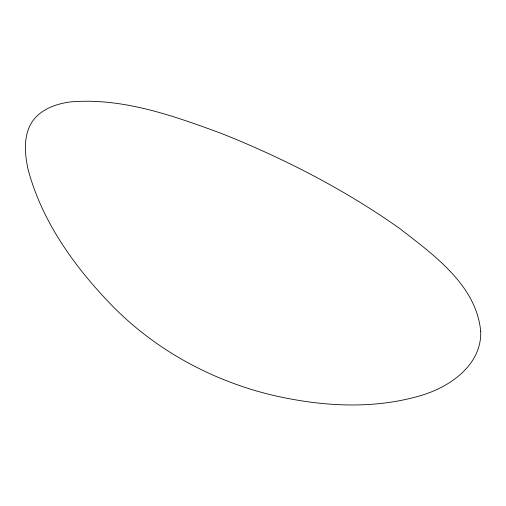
<?xml version="1.0" encoding="UTF-8"?>
<svg xmlns="http://www.w3.org/2000/svg" width="506" height="506" viewBox="0 0 506 506"><rect width="100%" height="100%" fill="white"/><g stroke="black" fill="none" stroke-linecap="round" stroke-linejoin="round"><path stroke-width="0.76" d="M480.7 331.158C482.003 365.243 449.303 387.451 419.942 395.812C371.455 409.923 319.476 406.261 270.855 394.788C211.944 380.404 156.746 350.513 113.875 307.446C75.925 268.743 42.453 222.937 28.216 169.953C24.718 154.185 23.029 136.323 31.986 121.978C40.537 109.296 55.875 103.856 70.435 101.921C122.42 97.487 173.046 115.659 221.071 133.318C283.955 158.353 344.656 189.535 399.955 228.693C433.674 254.961 476.152 284.922 480.7 331.158"/></g></svg>
